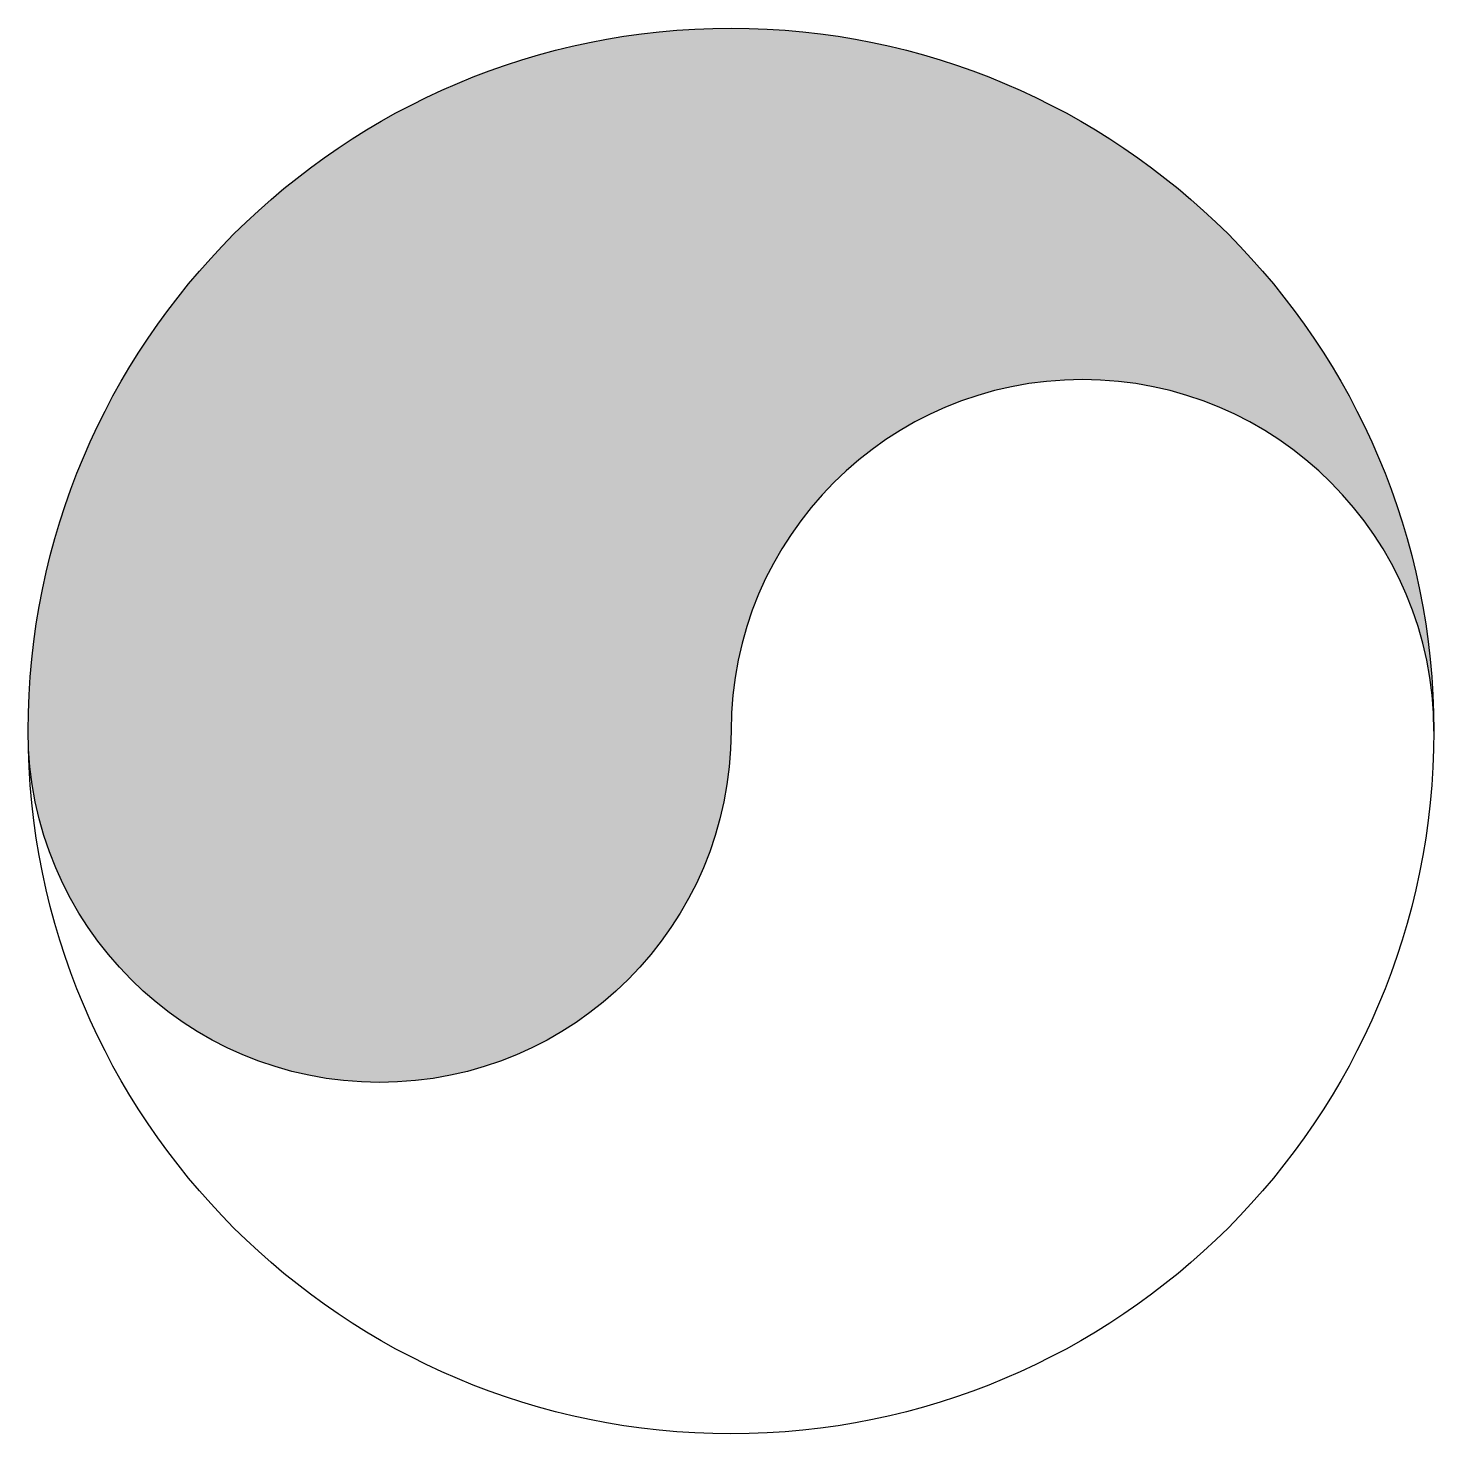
# Model space of a CAD drawing. Extents: x 0 to 1, y -0.5 to 0.5.
import ezdxf

# ---------------------------------------------------------------- set-up
doc = ezdxf.new("R2010")
doc.units = 0
doc.header["$MEASUREMENT"] = 0
doc.layers.get('0').update_dxf_attribs({"linetype": 'CONTINUOUS'})

msp = doc.modelspace()

# ---------------------------------------------------------------- hatches: boundary and pattern name
at = {"linetype": 'Continuous'}
msp.add_hatch(color=256, dxfattribs=at).paths.add_polyline_path([(1, 0, 1), (0, 0, 1), (0.5, 0, -1)])

# ---------------------------------------------------------------- linework, layer by layer
msp.add_lwpolyline([(1, 0, 1), (0.5, 0, -1), (0, 0)], format="xyb", dxfattribs=at)
msp.add_circle((0.5, 0), 0.5, dxfattribs=at)

doc.saveas('drawing.dxf')
